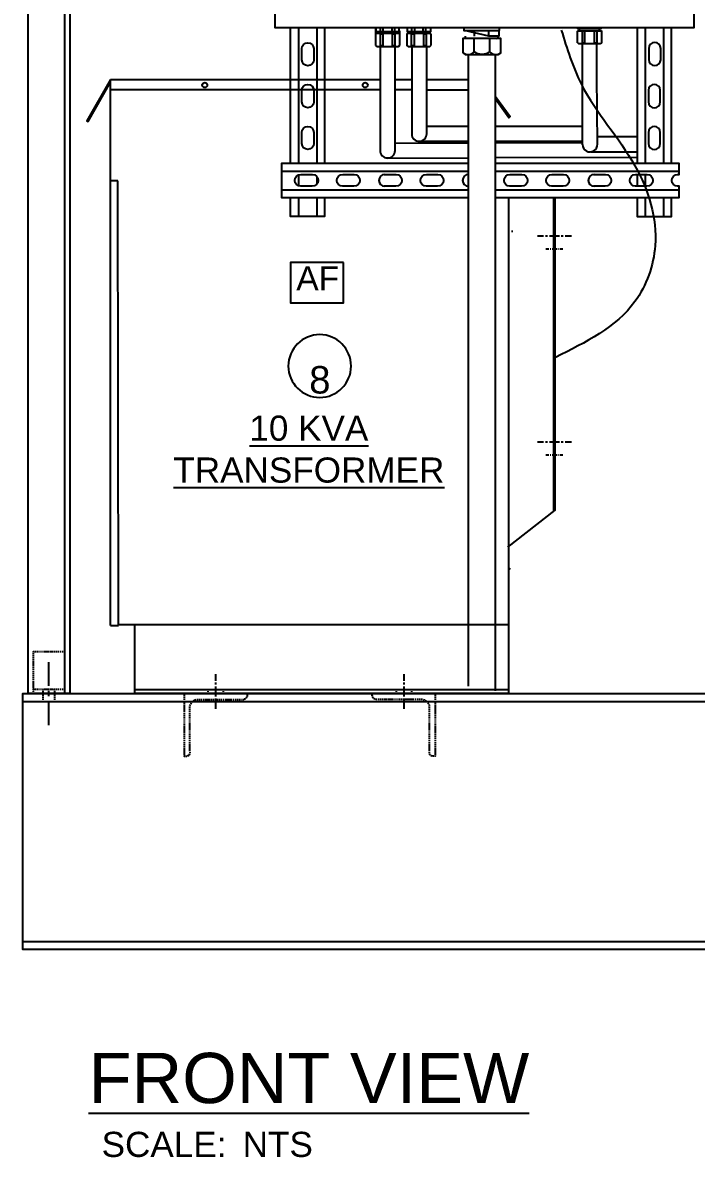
# Model space of a CAD drawing. Header units: feet. Extents: x -159 to 1687, y 0 to 1556.
# Drawn here: x 1394.3 to 1426.5, y 988.7 to 1042.8 of the extents above; entities that cross this region are included whole.
import ezdxf
from ezdxf.enums import TextEntityAlignment as Align

# ---------------------------------------------------------------- set-up
doc = ezdxf.new("R2010")
doc.units = ezdxf.units.FT
doc.header["$MEASUREMENT"] = 0
for name, color, linetype in [('E-TEXT', 7, 'Continuous'), ('G-ANNO-TEXT', 1, 'Continuous'), ('G-ANNO-TEXT @ 1', 1, 'Continuous'), ('PDF8_LP_OBJ-Hidden', 7, 'Continuous'), ('PDF8_LP_OBJ-Misc', 7, 'Continuous'), ('PDF8_LP_OBJ-Text', 7, 'Continuous')]:
    doc.layers.add(name, color=color, linetype=linetype)
doc.styles.add('NEI-A', font='arial.ttf')

# ---------------------------------------------------------------- blocks, each defined once
blk = doc.blocks.new('TITLE NAME')
at = {"style": 'NEI-A'}
blk.add_attdef('TITLE_NAME_001', (-0.03, 0.2528), '', height=0.2, dxfattribs=at)
for tag, p in [('SCALE:', (0, 0)), ('1"_=_', (0.5614, 0.0023))]:
    blk.add_attdef(tag, text='', height=0.1, dxfattribs=at).set_placement(p, align=Align.BOTTOM_LEFT)
blk = doc.blocks.new('CIRCTAG')
at = {"color": 0, "linetype": 'ByBlock', "lineweight": -2, "transparency": 16777216}
blk.add_circle((0, 0), 0.125, dxfattribs=at)
at = {"layer": 'E-TEXT', "color": 0, "transparency": 16777216, "style": 'NEI-A'}
blk.add_attdef('TAGNUMBER', text='', height=0.1, dxfattribs=at).set_placement((0, 0), align=Align.MIDDLE_CENTER)

msp = doc.modelspace()

# ---------------------------------------------------------------- linework, layer by layer
msp.add_lwpolyline([(1398.5041, 1014.04823), (1398.89076, 1014.0489)])
at = {"color": 1}
msp.add_spline([(1420.02905, 1042.47463), (1420.99224, 1039.88313), (1423.54841, 1035.99587), (1424.5116, 1032.18266), (1423.54841, 1029.51711), (1419.74704, 1026.85157)], degree=3, dxfattribs=at)
at = {"layer": 'PDF8_LP_OBJ-Hidden', "lineweight": 25}
for points in [[(1394.84062, 1012.79481), (1394.8038, 1012.79481), (1394.8038, 1012.75799)], [(1394.8038, 1012.72117), (1394.8038, 1012.66594)], [(1394.8038, 1012.62912), (1394.8038, 1012.5739)], [(1394.8038, 1012.53708), (1394.8038, 1012.48185)], [(1394.8038, 1012.44503), (1394.8038, 1012.37139)], [(1394.8038, 1012.35298), (1394.8038, 1012.27935)], [(1394.93267, 1012.79481), (1394.87744, 1012.79481)], [(1395.02472, 1012.79481), (1394.96949, 1012.79481)], [(1395.11677, 1012.79481), (1395.06154, 1012.79481)], [(1395.20881, 1012.79481), (1395.15358, 1012.79481)], [(1395.30086, 1012.79481), (1395.24563, 1012.79481)], [(1395.41132, 1012.79481), (1395.33768, 1012.79481)], [(1395.50336, 1012.79481), (1395.42973, 1012.79481)], [(1395.59541, 1012.79481), (1395.52177, 1012.79481)], [(1395.68746, 1012.79481), (1395.61382, 1012.79481)], [(1395.7795, 1012.79481), (1395.70587, 1012.79481)], [(1395.87155, 1012.79481), (1395.81632, 1012.79481)], [(1395.9636, 1012.79481), (1395.90837, 1012.79481)], [(1396.05565, 1012.79481), (1396.00042, 1012.79481)], [(1396.14769, 1012.79481), (1396.09246, 1012.79481)], [(1396.23974, 1012.79481), (1396.18451, 1012.79481)], [(1396.31338, 1012.75799), (1396.31338, 1012.79481), (1396.27656, 1012.79481)], [(1396.31338, 1012.66594), (1396.31338, 1012.72117)], [(1396.31338, 1012.5739), (1396.31338, 1012.62912)], [(1396.31338, 1012.48185), (1396.31338, 1012.53708)], [(1396.31338, 1012.37139), (1396.31338, 1012.44503)], [(1396.31338, 1012.27935), (1396.31338, 1012.35298)], [(1394.8038, 1012.26094), (1394.8038, 1012.1873)], [(1394.8038, 1012.16889), (1394.8038, 1012.09525)], [(1394.8038, 1012.05843), (1394.8038, 1012.0032)], [(1394.8038, 1011.96639), (1394.8038, 1011.91116)], [(1394.8038, 1011.87434), (1394.8038, 1011.81911)], [(1396.31338, 1012.1873), (1396.31338, 1012.26094)], [(1396.31338, 1012.09525), (1396.31338, 1012.16889)], [(1396.31338, 1012.0032), (1396.31338, 1012.05843)], [(1396.31338, 1011.91116), (1396.31338, 1011.96639)], [(1396.31338, 1011.81911), (1396.31338, 1011.87434)], [(1394.8038, 1011.78229), (1394.8038, 1011.72706)], [(1394.8038, 1011.69024), (1394.8038, 1011.63502)], [(1394.8038, 1011.5982), (1394.8038, 1011.54297)], [(1394.8038, 1011.50615), (1394.8038, 1011.45092)], [(1394.8038, 1011.4141), (1394.8038, 1011.34047)], [(1394.8038, 1011.32206), (1394.8038, 1011.24842)], [(1396.31338, 1011.72706), (1396.31338, 1011.78229)], [(1396.31338, 1011.63502), (1396.31338, 1011.69024)], [(1396.31338, 1011.54297), (1396.31338, 1011.5982)], [(1396.31338, 1011.45092), (1396.31338, 1011.50615)], [(1396.31338, 1011.34047), (1396.31338, 1011.4141)], [(1396.31338, 1011.24842), (1396.31338, 1011.32206)], [(1394.8038, 1011.23001), (1394.8038, 1011.15637)], [(1394.8038, 1011.13796), (1394.8038, 1011.06432)], [(1394.8038, 1011.0275), (1394.8038, 1010.97228)], [(1394.84062, 1010.99069), (1394.8038, 1010.99069)], [(1394.8038, 1010.93546), (1394.8038, 1010.88023)], [(1394.8038, 1010.84341), (1394.8038, 1010.80659), (1394.84062, 1010.80659)], [(1394.93267, 1010.99069), (1394.87744, 1010.99069)], [(1394.87744, 1010.80659), (1394.93267, 1010.80659)], [(1395.02472, 1010.99069), (1394.96949, 1010.99069)], [(1394.96949, 1010.80659), (1395.02472, 1010.80659)], [(1395.11677, 1010.99069), (1395.06154, 1010.99069)], [(1395.06154, 1010.80659), (1395.11677, 1010.80659)], [(1395.20881, 1010.99069), (1395.15358, 1010.99069)], [(1395.15358, 1010.80659), (1395.20881, 1010.80659)], [(1395.30086, 1010.99069), (1395.24563, 1010.99069)], [(1395.24563, 1010.80659), (1395.30086, 1010.80659)], [(1395.28245, 1010.95387), (1395.28245, 1010.99069)], [(1395.28245, 1010.86182), (1395.28245, 1010.91705)], [(1395.28245, 1010.76977), (1395.28245, 1010.825)], [(1395.28245, 1010.67773), (1395.28245, 1010.73295)], [(1395.41132, 1010.99069), (1395.33768, 1010.99069)], [(1395.33768, 1010.80659), (1395.41132, 1010.80659)], [(1395.50336, 1010.99069), (1395.42973, 1010.99069)], [(1395.42973, 1010.80659), (1395.50336, 1010.80659)], [(1395.59541, 1010.99069), (1395.52177, 1010.99069)], [(1395.52177, 1010.80659), (1395.59541, 1010.80659)], [(1395.68746, 1010.99069), (1395.61382, 1010.99069)], [(1395.61382, 1010.80659), (1395.68746, 1010.80659)], [(1395.7795, 1010.99069), (1395.70587, 1010.99069)], [(1395.70587, 1010.80659), (1395.7795, 1010.80659)], [(1395.87155, 1010.99069), (1395.81632, 1010.99069)], [(1395.81632, 1010.80659), (1395.87155, 1010.80659)], [(1395.83473, 1010.95387), (1395.83473, 1010.99069)], [(1395.83473, 1010.86182), (1395.83473, 1010.91705)], [(1395.83473, 1010.76977), (1395.83473, 1010.825)], [(1395.83473, 1010.67773), (1395.83473, 1010.73295)], [(1395.9636, 1010.99069), (1395.90837, 1010.99069)], [(1395.90837, 1010.80659), (1395.9636, 1010.80659)], [(1396.05565, 1010.99069), (1396.00042, 1010.99069)], [(1396.00042, 1010.80659), (1396.05565, 1010.80659)], [(1396.14769, 1010.99069), (1396.09246, 1010.99069)], [(1396.09246, 1010.80659), (1396.14769, 1010.80659)], [(1396.23974, 1010.99069), (1396.18451, 1010.99069)], [(1396.18451, 1010.80659), (1396.23974, 1010.80659)], [(1396.31338, 1010.99069), (1396.27656, 1010.99069)], [(1396.27656, 1010.80659), (1396.31338, 1010.80659), (1396.31338, 1010.84341)], [(1396.31338, 1011.15637), (1396.31338, 1011.23001)], [(1396.31338, 1011.06432), (1396.31338, 1011.13796)], [(1396.31338, 1010.97228), (1396.31338, 1011.0275)], [(1396.31338, 1010.88023), (1396.31338, 1010.93546)], [(1402.03871, 1010.80659), (1402.0203, 1010.80659), (1402.0203, 1010.76977)], [(1402.0203, 1010.73295), (1402.0203, 1010.67773)], [(1402.14917, 1010.80659), (1402.07553, 1010.80659)], [(1402.24121, 1010.80659), (1402.16757, 1010.80659)], [(1402.33326, 1010.80659), (1402.25962, 1010.80659)], [(1402.42531, 1010.80659), (1402.35167, 1010.80659)], [(1402.51735, 1010.80659), (1402.46213, 1010.80659)], [(1402.6094, 1010.80659), (1402.55417, 1010.80659)], [(1402.70145, 1010.80659), (1402.64622, 1010.80659)], [(1402.7935, 1010.80659), (1402.73827, 1010.80659)], [(1402.88554, 1010.80659), (1402.83031, 1010.80659)], [(1402.97759, 1010.80659), (1402.92236, 1010.80659)], [(1403.06964, 1010.80659), (1403.01441, 1010.80659)], [(1403.18009, 1010.80659), (1403.10646, 1010.80659)], [(1403.27214, 1010.80659), (1403.1985, 1010.80659)], [(1403.36419, 1010.80659), (1403.29055, 1010.80659)], [(1403.45623, 1010.80659), (1403.3826, 1010.80659)], [(1403.54828, 1010.80659), (1403.49305, 1010.80659)], [(1403.64033, 1010.80659), (1403.5851, 1010.80659)], [(1403.73238, 1010.80659), (1403.67715, 1010.80659)], [(1403.82442, 1010.80659), (1403.76919, 1010.80659)], [(1403.91647, 1010.80659), (1403.86124, 1010.80659)], [(1404.00852, 1010.80659), (1403.95329, 1010.80659)], [(1404.10056, 1010.80659), (1404.04534, 1010.80659)], [(1404.21102, 1010.80659), (1404.13738, 1010.80659)], [(1404.30307, 1010.80659), (1404.22943, 1010.80659)], [(1404.39512, 1010.80659), (1404.32148, 1010.80659)], [(1404.48716, 1010.80659), (1404.41352, 1010.80659)], [(1404.57921, 1010.80659), (1404.52398, 1010.80659)], [(1404.67126, 1010.80659), (1404.61603, 1010.80659)], [(1404.7633, 1010.80659), (1404.70808, 1010.80659)], [(1404.85535, 1010.80659), (1404.80012, 1010.80659)], [(1404.9474, 1010.80659), (1404.89217, 1010.80659)], [(1405.02104, 1010.76977), (1405.02104, 1010.80659), (1404.98422, 1010.80659)], [(1405.02104, 1010.73295), (1405.02104, 1010.65932)], [(1411.0041, 1010.76977), (1411.0041, 1010.80659), (1411.04092, 1010.80659)], [(1411.02251, 1010.67773), (1411.0041, 1010.69614), (1411.0041, 1010.73295)], [(1411.07774, 1010.80659), (1411.13296, 1010.80659)], [(1411.16978, 1010.80659), (1411.22501, 1010.80659)], [(1411.26183, 1010.80659), (1411.31706, 1010.80659)], [(1411.35388, 1010.80659), (1411.42752, 1010.80659)], [(1411.44593, 1010.80659), (1411.51956, 1010.80659)], [(1411.53797, 1010.80659), (1411.61161, 1010.80659)], [(1411.63002, 1010.80659), (1411.70366, 1010.80659)], [(1411.74048, 1010.80659), (1411.7957, 1010.80659)], [(1411.83252, 1010.80659), (1411.88775, 1010.80659)], [(1411.92457, 1010.80659), (1411.9798, 1010.80659)], [(1412.01662, 1010.80659), (1412.07185, 1010.80659)], [(1412.10866, 1010.80659), (1412.16389, 1010.80659)], [(1412.20071, 1010.80659), (1412.25594, 1010.80659)], [(1412.29276, 1010.80659), (1412.34799, 1010.80659)], [(1412.38481, 1010.80659), (1412.45844, 1010.80659)], [(1412.47685, 1010.80659), (1412.55049, 1010.80659)], [(1412.5689, 1010.80659), (1412.64254, 1010.80659)], [(1412.66095, 1010.80659), (1412.73458, 1010.80659)], [(1412.7714, 1010.80659), (1412.82663, 1010.80659)], [(1412.86345, 1010.80659), (1412.91868, 1010.80659)], [(1412.9555, 1010.80659), (1413.01073, 1010.80659)], [(1413.04755, 1010.80659), (1413.10277, 1010.80659)], [(1413.13959, 1010.80659), (1413.19482, 1010.80659)], [(1413.23164, 1010.80659), (1413.28687, 1010.80659)], [(1413.32369, 1010.80659), (1413.37891, 1010.80659)], [(1413.41573, 1010.80659), (1413.48937, 1010.80659)], [(1413.50778, 1010.80659), (1413.58142, 1010.80659)], [(1413.59983, 1010.80659), (1413.67347, 1010.80659)], [(1413.69188, 1010.80659), (1413.76551, 1010.80659)], [(1413.80233, 1010.80659), (1413.85756, 1010.80659)], [(1413.89438, 1010.80659), (1413.94961, 1010.80659)], [(1413.98643, 1010.80659), (1414.00484, 1010.80659), (1414.00484, 1010.76977)], [(1414.00484, 1010.73295), (1414.00484, 1010.67773)], [(1395.28245, 1010.58568), (1395.28245, 1010.64091)], [(1395.28245, 1010.49363), (1395.28245, 1010.54886)], [(1395.28245, 1010.41999), (1395.28245, 1010.45681)], [(1395.83473, 1010.58568), (1395.83473, 1010.64091)], [(1395.83473, 1010.49363), (1395.83473, 1010.54886)], [(1395.83473, 1010.41999), (1395.83473, 1010.45681)], [(1402.0203, 1010.64091), (1402.0203, 1010.58568)], [(1402.0203, 1010.54886), (1402.0203, 1010.49363)], [(1402.0203, 1010.45681), (1402.0203, 1010.40158)], [(1402.0203, 1010.36477), (1402.0203, 1010.30954)], [(1402.0203, 1010.27272), (1402.0203, 1010.19908)], [(1402.0203, 1010.18067), (1402.0203, 1010.10703)], [(1402.29644, 1010.21749), (1402.31485, 1010.27272)], [(1402.29644, 1010.10703), (1402.29644, 1010.18067)], [(1402.33326, 1010.30954), (1402.35167, 1010.32795), (1402.37008, 1010.36477)], [(1402.38849, 1010.38318), (1402.42531, 1010.4384)], [(1402.46213, 1010.45681), (1402.48054, 1010.47522), (1402.51735, 1010.47522)], [(1402.53576, 1010.49363), (1402.59099, 1010.51204)], [(1402.62781, 1010.51204), (1402.70145, 1010.51204)], [(1402.73827, 1010.51204), (1402.7935, 1010.51204)], [(1402.83031, 1010.51204), (1402.88554, 1010.51204)], [(1402.92236, 1010.51204), (1402.996, 1010.51204)], [(1403.01441, 1010.51204), (1403.08805, 1010.51204)], [(1403.10646, 1010.51204), (1403.18009, 1010.51204)], [(1403.1985, 1010.51204), (1403.27214, 1010.51204)], [(1403.30896, 1010.51204), (1403.36419, 1010.51204)], [(1403.40101, 1010.51204), (1403.45623, 1010.51204)], [(1403.49305, 1010.51204), (1403.54828, 1010.51204)], [(1403.5851, 1010.51204), (1403.64033, 1010.51204)], [(1403.67715, 1010.51204), (1403.73238, 1010.51204)], [(1403.76919, 1010.51204), (1403.82442, 1010.51204)], [(1403.86124, 1010.51204), (1403.91647, 1010.51204)], [(1403.95329, 1010.51204), (1404.02693, 1010.51204)], [(1404.04534, 1010.51204), (1404.11897, 1010.51204)], [(1404.13738, 1010.51204), (1404.21102, 1010.51204)], [(1404.22943, 1010.51204), (1404.30307, 1010.51204)], [(1404.33989, 1010.51204), (1404.39512, 1010.51204)], [(1404.43193, 1010.51204), (1404.48716, 1010.51204)], [(1404.52398, 1010.51204), (1404.57921, 1010.51204)], [(1404.61603, 1010.51204), (1404.67126, 1010.51204)], [(1404.70808, 1010.51204), (1404.7633, 1010.51204)], [(1404.80012, 1010.51204), (1404.83694, 1010.51204), (1404.87376, 1010.53045)], [(1404.9474, 1010.56727), (1404.92899, 1010.54886), (1404.91058, 1010.53045), (1404.89217, 1010.53045)], [(1405.00263, 1010.64091), (1405.00263, 1010.6225), (1404.98422, 1010.60409), (1404.96581, 1010.58568)], [(1411.05933, 1010.58568), (1411.04092, 1010.60409), (1411.02251, 1010.64091)], [(1411.13296, 1010.53045), (1411.09615, 1010.54886), (1411.07774, 1010.56727)], [(1411.22501, 1010.51204), (1411.18819, 1010.51204), (1411.16978, 1010.53045)], [(1411.31706, 1010.51204), (1411.26183, 1010.51204)], [(1411.40911, 1010.51204), (1411.35388, 1010.51204)], [(1411.50115, 1010.51204), (1411.44593, 1010.51204)], [(1411.61161, 1010.51204), (1411.53797, 1010.51204)], [(1411.70366, 1010.51204), (1411.63002, 1010.51204)], [(1411.7957, 1010.51204), (1411.72207, 1010.51204)], [(1411.88775, 1010.51204), (1411.81411, 1010.51204)], [(1411.9798, 1010.51204), (1411.90616, 1010.51204)], [(1412.07185, 1010.51204), (1412.01662, 1010.51204)], [(1412.16389, 1010.51204), (1412.10866, 1010.51204)], [(1412.25594, 1010.51204), (1412.20071, 1010.51204)], [(1412.34799, 1010.51204), (1412.29276, 1010.51204)], [(1412.44003, 1010.51204), (1412.38481, 1010.51204)], [(1412.53208, 1010.51204), (1412.47685, 1010.51204)], [(1412.64254, 1010.51204), (1412.5689, 1010.51204)], [(1412.73458, 1010.51204), (1412.66095, 1010.51204)], [(1412.82663, 1010.51204), (1412.75299, 1010.51204)], [(1412.91868, 1010.51204), (1412.84504, 1010.51204)], [(1413.01073, 1010.51204), (1412.93709, 1010.51204)], [(1413.10277, 1010.51204), (1413.04755, 1010.51204)], [(1413.19482, 1010.51204), (1413.13959, 1010.51204)], [(1413.28687, 1010.51204), (1413.23164, 1010.51204)], [(1413.39732, 1010.51204), (1413.32369, 1010.51204)], [(1413.43414, 1010.51204), (1413.48937, 1010.49363)], [(1413.52619, 1010.47522), (1413.5446, 1010.47522), (1413.58142, 1010.45681)], [(1413.59983, 1010.4384), (1413.63665, 1010.38318)], [(1413.65506, 1010.36477), (1413.67347, 1010.32795), (1413.69188, 1010.30954)], [(1413.71028, 1010.27272), (1413.72869, 1010.21749)], [(1413.72869, 1010.10703), (1413.72869, 1010.18067)], [(1414.00484, 1010.64091), (1414.00484, 1010.58568)], [(1414.00484, 1010.54886), (1414.00484, 1010.49363)], [(1414.00484, 1010.45681), (1414.00484, 1010.40158)], [(1414.00484, 1010.36477), (1414.00484, 1010.30954)], [(1414.00484, 1010.27272), (1414.00484, 1010.19908)], [(1414.00484, 1010.18067), (1414.00484, 1010.10703)], [(1402.0203, 1010.08862), (1402.0203, 1010.01499)], [(1402.0203, 1009.99658), (1402.0203, 1009.92294)], [(1402.0203, 1009.88612), (1402.0203, 1009.83089)], [(1402.0203, 1009.79407), (1402.0203, 1009.73885)], [(1402.0203, 1009.70203), (1402.0203, 1009.6468)], [(1402.29644, 1010.01499), (1402.29644, 1010.07021)], [(1402.29644, 1009.92294), (1402.29644, 1009.97817)], [(1402.29644, 1009.83089), (1402.29644, 1009.88612)], [(1402.29644, 1009.73885), (1402.29644, 1009.79407)], [(1402.29644, 1009.6468), (1402.29644, 1009.70203)], [(1413.72869, 1010.01499), (1413.72869, 1010.07021)], [(1413.72869, 1009.92294), (1413.72869, 1009.97817)], [(1413.72869, 1009.83089), (1413.72869, 1009.88612)], [(1413.72869, 1009.73885), (1413.72869, 1009.79407)], [(1413.72869, 1009.6468), (1413.72869, 1009.70203)], [(1414.00484, 1010.08862), (1414.00484, 1010.01499)], [(1414.00484, 1009.99658), (1414.00484, 1009.92294)], [(1414.00484, 1009.90453), (1414.00484, 1009.83089)], [(1414.00484, 1009.79407), (1414.00484, 1009.73885)], [(1414.00484, 1009.70203), (1414.00484, 1009.6468)], [(1402.0203, 1009.60998), (1402.0203, 1009.55475)], [(1402.0203, 1009.51793), (1402.0203, 1009.4627)], [(1402.0203, 1009.42588), (1402.0203, 1009.37066)], [(1402.0203, 1009.33384), (1402.0203, 1009.27861)], [(1402.0203, 1009.24179), (1402.0203, 1009.16815)], [(1402.0203, 1009.14974), (1402.0203, 1009.07611)], [(1402.29644, 1009.55475), (1402.29644, 1009.60998)], [(1402.29644, 1009.4627), (1402.29644, 1009.51793)], [(1402.29644, 1009.35225), (1402.29644, 1009.42588)], [(1402.29644, 1009.2602), (1402.29644, 1009.33384)], [(1402.29644, 1009.16815), (1402.29644, 1009.24179)], [(1402.29644, 1009.07611), (1402.29644, 1009.14974)], [(1413.72869, 1009.55475), (1413.72869, 1009.60998)], [(1413.72869, 1009.4627), (1413.72869, 1009.51793)], [(1413.72869, 1009.35225), (1413.72869, 1009.42588)], [(1413.72869, 1009.2602), (1413.72869, 1009.33384)], [(1413.72869, 1009.16815), (1413.72869, 1009.24179)], [(1413.72869, 1009.07611), (1413.72869, 1009.14974)], [(1414.00484, 1009.60998), (1414.00484, 1009.55475)], [(1414.00484, 1009.51793), (1414.00484, 1009.4627)], [(1414.00484, 1009.42588), (1414.00484, 1009.37066)], [(1414.00484, 1009.33384), (1414.00484, 1009.27861)], [(1414.00484, 1009.24179), (1414.00484, 1009.16815)], [(1414.00484, 1009.14974), (1414.00484, 1009.07611)], [(1402.0203, 1009.0577), (1402.0203, 1008.98406)], [(1402.0203, 1008.96565), (1402.0203, 1008.89201)], [(1402.0203, 1008.85519), (1402.0203, 1008.79996)], [(1402.0203, 1008.76315), (1402.0203, 1008.70792)], [(1402.0203, 1008.6711), (1402.0203, 1008.61587)], [(1402.0203, 1008.57905), (1402.0203, 1008.52382)], [(1402.29644, 1008.98406), (1402.29644, 1009.03929)], [(1402.29644, 1008.89201), (1402.29644, 1008.94724)], [(1402.29644, 1008.79996), (1402.29644, 1008.85519)], [(1402.29644, 1008.70792), (1402.29644, 1008.76315)], [(1402.29644, 1008.61587), (1402.29644, 1008.6711)], [(1402.29644, 1008.52382), (1402.29644, 1008.57905)], [(1413.72869, 1008.98406), (1413.72869, 1009.03929)], [(1413.72869, 1008.89201), (1413.72869, 1008.94724)], [(1413.72869, 1008.79996), (1413.72869, 1008.85519)], [(1413.72869, 1008.70792), (1413.72869, 1008.76315)], [(1413.72869, 1008.61587), (1413.72869, 1008.6711)], [(1413.72869, 1008.52382), (1413.72869, 1008.57905)], [(1414.00484, 1009.0577), (1414.00484, 1008.98406)], [(1414.00484, 1008.96565), (1414.00484, 1008.89201)], [(1414.00484, 1008.85519), (1414.00484, 1008.79996)], [(1414.00484, 1008.76315), (1414.00484, 1008.70792)], [(1414.00484, 1008.6711), (1414.00484, 1008.61587)], [(1414.00484, 1008.57905), (1414.00484, 1008.52382)], [(1402.0203, 1008.487), (1402.0203, 1008.43178)], [(1402.0203, 1008.39496), (1402.0203, 1008.33973)], [(1402.0203, 1008.30291), (1402.0203, 1008.24768)], [(1402.0203, 1008.21086), (1402.0203, 1008.13723)], [(1402.0203, 1008.11882), (1402.0203, 1008.04518)], [(1402.0203, 1008.02677), (1402.0203, 1007.95313)], [(1402.29644, 1008.43178), (1402.29644, 1008.487)], [(1402.29644, 1008.32132), (1402.29644, 1008.39496)], [(1402.29644, 1008.22927), (1402.29644, 1008.30291)], [(1402.29644, 1008.13723), (1402.29644, 1008.21086)], [(1402.29644, 1008.04518), (1402.29644, 1008.11882)], [(1402.29644, 1008.00836), (1402.29644, 1007.95313)], [(1413.72869, 1008.43178), (1413.72869, 1008.487)], [(1413.72869, 1008.32132), (1413.72869, 1008.39496)], [(1413.72869, 1008.22927), (1413.72869, 1008.30291)], [(1413.72869, 1008.13723), (1413.72869, 1008.21086)], [(1413.72869, 1008.04518), (1413.72869, 1008.11882)], [(1413.72869, 1007.95313), (1413.72869, 1008.00836)], [(1414.00484, 1008.487), (1414.00484, 1008.43178)], [(1414.00484, 1008.39496), (1414.00484, 1008.33973)], [(1414.00484, 1008.30291), (1414.00484, 1008.24768)], [(1414.00484, 1008.21086), (1414.00484, 1008.13723)], [(1414.00484, 1008.11882), (1414.00484, 1008.04518)], [(1414.00484, 1008.02677), (1414.00484, 1007.95313)], [(1402.0203, 1007.93472), (1402.0203, 1007.86108)], [(1402.0203, 1007.82426), (1402.0203, 1007.80586), (1402.05712, 1007.80586)], [(1402.07553, 1007.80586), (1402.14917, 1007.80586)], [(1402.24121, 1007.84267), (1402.2228, 1007.82426), (1402.18598, 1007.82426), (1402.18598, 1007.80586)], [(1402.27803, 1007.91631), (1402.25962, 1007.87949), (1402.25962, 1007.86108)], [(1413.76551, 1007.86108), (1413.7471, 1007.8979), (1413.7471, 1007.91631)], [(1413.85756, 1007.80586), (1413.82074, 1007.82426), (1413.80233, 1007.84267)], [(1413.94961, 1007.80586), (1413.87597, 1007.80586)], [(1414.00484, 1007.82426), (1414.00484, 1007.80586), (1413.96802, 1007.80586)], [(1414.00484, 1007.93472), (1414.00484, 1007.86108)]]:
    msp.add_lwpolyline(points, dxfattribs=at)
at = {"layer": 'PDF8_LP_OBJ-Misc', "lineweight": 25}
msp.add_line((1411.37542, 1039.61734), (1398.5041, 1039.61734), dxfattribs=at)
for points in [[(1396.5527, 1086.78573), (1396.5527, 1010.80659), (1394.56448, 1010.80659), (1394.56448, 1065.53781)], [(1396.31338, 1010.80659), (1396.31338, 1086.78573)], [(1407.10443, 1036.10114), (1407.10443, 1042.58126)], [(1407.47262, 1042.58126), (1407.47262, 1036.10114)], [(1408.35628, 1042.58126), (1408.35628, 1036.10114)], [(1408.72446, 1042.58126), (1408.72446, 1036.10114)], [(1411.17292, 1042.43398), (1411.15451, 1042.41557)], [(1411.15451, 1042.41557), (1411.15451, 1041.73443)], [(1411.15451, 1042.28671), (1411.19133, 1042.32353), (1412.27748, 1042.32353), (1412.3143, 1042.28671)], [(1412.27748, 1042.58126), (1412.27748, 1042.39717), (1411.17292, 1042.39717), (1411.17292, 1042.58126)], [(1411.19133, 1042.39717), (1411.19133, 1042.58126)], [(1411.24656, 1042.32353), (1411.24656, 1042.39717)], [(1411.39383, 1042.39717), (1411.39383, 1042.58126)], [(1411.5227, 1042.39717), (1411.5227, 1042.58126)], [(1411.94611, 1042.39717), (1411.94611, 1042.58126)], [(1412.07498, 1042.39717), (1412.07498, 1042.58126)], [(1412.22225, 1042.32353), (1412.22225, 1042.39717)], [(1412.27748, 1042.43398), (1412.3143, 1042.41557)], [(1412.3143, 1041.73443), (1412.3143, 1042.41557)], [(1412.64567, 1042.28671), (1412.64567, 1041.73443), (1412.66408, 1041.73443), (1412.66408, 1042.28671), (1412.64567, 1042.28671), (1412.68249, 1042.32353), (1413.76865, 1042.32353), (1413.80547, 1042.28671)], [(1413.78706, 1042.58126), (1413.78706, 1042.39717), (1412.68249, 1042.39717), (1412.68249, 1042.58126)], [(1412.75613, 1042.32353), (1412.75613, 1042.39717)], [(1412.88499, 1042.39717), (1412.88499, 1042.58126)], [(1413.03227, 1042.39717), (1413.03227, 1042.58126)], [(1413.43728, 1042.39717), (1413.43728, 1042.58126)], [(1413.56614, 1042.39717), (1413.56614, 1042.58126)], [(1413.71342, 1042.32353), (1413.71342, 1042.39717)], [(1413.80547, 1042.28671), (1413.80547, 1041.73443)], [(1415.37027, 1042.58126), (1415.37027, 1042.45239), (1417.08234, 1042.45239)], [(1417.04552, 1042.45239), (1417.04552, 1042.17625), (1416.56688, 1042.17625), (1415.40709, 1042.45239)], [(1415.49913, 1042.0658), (1415.46231, 1042.08421), (1415.46231, 1042.17625)], [(1415.88573, 1042.17625), (1415.88573, 1042.45239)], [(1416.56688, 1042.17625), (1416.56688, 1042.45239)], [(1416.95348, 1042.0658), (1417.00871, 1042.08421), (1417.00871, 1042.17625)], [(1417.08234, 1042.45239), (1417.08234, 1042.58126)], [(1420.80105, 1041.86329), (1420.80105, 1042.41557), (1420.83787, 1042.43398), (1421.90561, 1042.43398), (1421.96084, 1042.41557)], [(1421.92402, 1042.58126), (1421.92402, 1042.52603), (1420.81946, 1042.52603), (1420.81946, 1042.58126)], [(1420.89309, 1042.43398), (1420.89309, 1042.52603)], [(1421.04037, 1042.52603), (1421.04037, 1042.58126)], [(1421.16924, 1042.52603), (1421.16924, 1042.58126)], [(1421.57424, 1042.52603), (1421.57424, 1042.58126)], [(1421.72152, 1042.52603), (1421.72152, 1042.58126)], [(1421.85038, 1042.43398), (1421.85038, 1042.52603)], [(1423.65451, 1042.58126), (1423.65451, 1036.10114)], [(1424.04111, 1042.58126), (1424.04111, 1036.10114)], [(1424.90635, 1042.58126), (1424.90635, 1036.10114)], [(1425.29295, 1036.10114), (1425.29295, 1042.58126)], [(1411.15451, 1041.73443), (1411.22815, 1041.69761), (1412.24066, 1041.69761), (1412.3143, 1041.73443)], [(1412.64567, 1041.73443), (1412.71931, 1041.69761), (1413.75024, 1041.69761), (1413.80547, 1041.73443)], [(1413.60296, 1037.51842), (1413.60296, 1041.69761)], [(1415.84891, 1042.0658), (1415.84891, 1041.43988)], [(1416.6037, 1042.0658), (1416.6037, 1041.43988)], [(1420.80105, 1041.86329), (1420.85628, 1041.82647), (1421.8872, 1041.82647), (1421.96084, 1041.86329)], [(1421.02196, 1041.82647), (1421.02196, 1037.0032)], [(1424.20679, 1041.59532), (1424.20679, 1041.06144)], [(1424.77748, 1041.06144), (1424.77748, 1041.59532)], [(1415.59118, 1011.15659), (1415.59118, 1041.31101)], [(1416.87984, 1010.93568), (1416.87984, 1041.31101)], [(1398.5041, 1040.1144), (1397.36271, 1038.14459), (1397.43635, 1038.10777), (1398.5041, 1039.98553)], [(1398.5041, 1040.1144), (1411.37542, 1040.1144)], [(1398.5041, 1014.04823), (1398.5041, 1040.1144)], [(1412.09339, 1040.1144), (1412.88499, 1040.1144)], [(1413.60296, 1040.1144), (1415.59118, 1040.1144)], [(1408.20892, 1039.61734), (1407.63871, 1039.61308)], [(1412.88499, 1039.61734), (1412.09339, 1039.61734)], [(1413.60296, 1039.61734), (1415.59118, 1039.61734)], [(1424.18838, 1039.59893), (1424.18838, 1039.04665)], [(1424.75907, 1039.04665), (1424.75907, 1039.59893)], [(1416.87984, 1039.29809), (1417.58318, 1038.34709), (1417.52795, 1038.29186), (1416.87984, 1039.17825)], [(1415.59118, 1037.86845), (1413.58455, 1037.86845)], [(1421.0199, 1037.86845), (1416.87984, 1037.86845)], [(1423.62812, 1037.37139), (1421.78598, 1037.37139)], [(1424.18838, 1037.59231), (1424.18838, 1037.05843)], [(1424.75907, 1037.05843), (1424.75907, 1037.59231)], [(1415.59118, 1037.0727), (1412.09339, 1037.06551)], [(1413.23477, 1037.16889), (1415.59118, 1037.16889)], [(1416.87984, 1037.16889), (1421.0199, 1037.16889)], [(1421.01207, 1037.08385), (1416.87984, 1037.07535)], [(1411.73578, 1036.36589), (1415.59263, 1036.37185)], [(1423.65, 1036.3843), (1416.8806, 1036.3727)], [(1423.62812, 1036.65342), (1421.43621, 1036.65342)], [(1415.59118, 1036.10114), (1406.66261, 1036.10114), (1406.66261, 1034.48111), (1415.59118, 1034.48111)], [(1406.66261, 1035.73295), (1415.59118, 1035.73295)], [(1416.87984, 1035.73295), (1425.66114, 1035.73295)], [(1398.85388, 1035.27272), (1398.5041, 1035.27272)], [(1417.50263, 1014.08347), (1398.8907, 1014.08347), (1398.85388, 1035.2704)], [(1407.47262, 1035.54886), (1407.47262, 1035.0334)], [(1408.35628, 1035.45681), (1408.35628, 1035.12544)], [(1423.65451, 1035.58568), (1423.65451, 1035.01499)], [(1424.04111, 1035.58568), (1424.04111, 1035.01499)], [(1406.66261, 1034.8493), (1415.59118, 1034.8493)], [(1416.87984, 1034.8493), (1425.66114, 1034.8493)], [(1408.72446, 1034.48111), (1408.72446, 1033.57905), (1407.10443, 1033.57905), (1407.10443, 1034.48111)], [(1407.47262, 1034.48111), (1407.47262, 1033.57905)], [(1408.35628, 1034.48111), (1408.35628, 1033.57905)], [(1417.46911, 1017.78442), (1419.73726, 1019.55107), (1419.73726, 1034.48111)], [(1419.66362, 1034.48111), (1419.66362, 1019.55107), (1419.73726, 1019.55107)], [(1423.65451, 1034.48111), (1423.65451, 1033.57905), (1425.29295, 1033.57905), (1425.29295, 1034.48111)], [(1424.04111, 1034.48111), (1424.04111, 1033.57905)], [(1424.90635, 1034.48111), (1424.90635, 1033.57905)], [(1417.71914, 1032.86108), (1417.6455, 1032.86108)], [(1419.18497, 1032.64017), (1418.89042, 1032.64017)], [(1419.36907, 1032.64017), (1419.27702, 1032.64017)], [(1419.93976, 1032.64017), (1419.46112, 1032.64017)], [(1420.12386, 1032.64017), (1420.03181, 1032.64017)], [(1420.51045, 1032.64017), (1420.2159, 1032.64017)], [(1419.44271, 1032.01425), (1419.29543, 1032.01425)], [(1419.53475, 1032.01425), (1419.49794, 1032.01425)], [(1419.8109, 1032.01425), (1419.58998, 1032.01425)], [(1419.73726, 1032.27198), (1419.66362, 1032.27198)], [(1419.90294, 1032.01425), (1419.86612, 1032.01425)], [(1420.10545, 1032.01425), (1419.95817, 1032.01425)], [(1419.73726, 1031.66447), (1419.66362, 1031.66447)], [(1419.18497, 1022.80954), (1418.89042, 1022.80954)], [(1419.36907, 1022.80954), (1419.27702, 1022.80954)], [(1419.93976, 1022.80954), (1419.46112, 1022.80954)], [(1419.73726, 1023.03045), (1419.66362, 1023.03045)], [(1420.12386, 1022.80954), (1420.03181, 1022.80954)], [(1420.51045, 1022.80954), (1420.2159, 1022.80954)], [(1419.44271, 1022.18362), (1419.29543, 1022.18362)], [(1419.53475, 1022.18362), (1419.49794, 1022.18362)], [(1419.8109, 1022.18362), (1419.58998, 1022.18362)], [(1419.73726, 1022.44135), (1419.66362, 1022.44135)], [(1419.90294, 1022.18362), (1419.86612, 1022.18362)], [(1420.10545, 1022.18362), (1419.95817, 1022.18362)], [(1419.73726, 1021.85225), (1419.66362, 1021.85225)], [(1417.50263, 1016.69761), (1417.6093, 1016.78069)], [(1395.55859, 1011.17478), (1395.55859, 1012.29776)], [(1403.51146, 1011.72706), (1403.51146, 1011.4141)], [(1403.51146, 1011.32206), (1403.51146, 1011.23001)], [(1412.51367, 1011.72706), (1412.51367, 1011.4141)], [(1412.51367, 1011.32206), (1412.51367, 1011.23001)], [(1395.55859, 1010.67773), (1395.55859, 1010.93546)], [(1399.66389, 1010.99069), (1417.50263, 1010.99069)], [(1403.14327, 1010.99069), (1403.14327, 1010.95387)], [(1403.14327, 1010.91705), (1403.14327, 1010.88023)], [(1403.14327, 1010.84341), (1403.14327, 1010.80659)], [(1403.51146, 1011.13796), (1403.51146, 1010.65932)], [(1403.87965, 1010.99069), (1403.87965, 1010.95387)], [(1403.87965, 1010.91705), (1403.87965, 1010.88023)], [(1403.87965, 1010.84341), (1403.87965, 1010.80659)], [(1412.14548, 1010.99069), (1412.14548, 1010.95387)], [(1412.14548, 1010.91705), (1412.14548, 1010.88023)], [(1412.14548, 1010.84341), (1412.14548, 1010.80659)], [(1412.51367, 1011.13796), (1412.51367, 1010.65932)], [(1412.88186, 1010.99069), (1412.88186, 1010.95387)], [(1412.88186, 1010.91705), (1412.88186, 1010.88023)], [(1412.88186, 1010.84341), (1412.88186, 1010.80659)], [(1395.55859, 1009.29702), (1395.55859, 1010.41999)], [(1403.51146, 1010.56727), (1403.51146, 1010.47522)], [(1403.51146, 1010.38318), (1403.51146, 1010.07021)], [(1412.51367, 1010.56727), (1412.51367, 1010.47522)], [(1412.51367, 1010.38318), (1412.51367, 1010.07021)]]:
    msp.add_lwpolyline(points, dxfattribs=at)
for points in [[(1426.36069, 1074.55843), (1426.36069, 1042.58126), (1406.36806, 1042.58126), (1406.36806, 1074.55843)], [(1411.5227, 1042.28671), (1411.37542, 1042.28671), (1411.37542, 1041.73443), (1411.5227, 1041.73443)], [(1412.09339, 1042.28671), (1411.94611, 1042.28671), (1411.94611, 1041.73443), (1412.09339, 1041.73443)], [(1413.01386, 1042.28671), (1412.86658, 1042.28671), (1412.86658, 1041.73443), (1413.01386, 1041.73443)], [(1413.58455, 1042.28671), (1413.45569, 1042.28671), (1413.45569, 1041.73443), (1413.58455, 1041.73443)], [(1421.15083, 1042.41557), (1421.02196, 1042.41557), (1421.02196, 1041.86329), (1421.15083, 1041.86329)], [(1421.73993, 1042.41557), (1421.59265, 1042.41557), (1421.59265, 1041.86329), (1421.73993, 1041.86329)], [(1421.96084, 1041.86329), (1421.96084, 1042.41557), (1421.94243, 1042.41557), (1421.94243, 1041.86329)], [(1415.33345, 1041.38465), (1415.4439, 1041.31101), (1417.00871, 1041.31101), (1417.13757, 1041.38465), (1417.13757, 1042.0658), (1415.33345, 1042.0658)]]:
    msp.add_lwpolyline(points, close=True, dxfattribs=at)
for points in [[(1408.209, 1041.58715), (1408.209, 1041.06144, -0.99636306), (1407.63831, 1041.05328), (1407.63831, 1041.58715, -0.99636306)], [(1408.209, 1039.59893), (1408.209, 1039.05482, -0.99636306), (1407.63831, 1039.04665), (1407.63831, 1039.59893, -0.99636306)], [(1408.209, 1037.59231), (1408.209, 1037.0666, -0.99636306), (1407.63831, 1037.05843), (1407.63831, 1037.59231, -0.99636306)], [(1407.58308, 1035.58568), (1408.14561, 1035.58568, -0.99636306), (1408.13536, 1035.01499), (1407.58308, 1035.01499, -0.99636306)], [(1409.58971, 1035.58568), (1410.13382, 1035.58568, -0.99636306), (1410.12358, 1035.01499), (1409.58971, 1035.01499, -0.99636306)], [(1413.58455, 1035.58568), (1414.12867, 1035.58568, -0.99636306), (1414.11843, 1035.01499), (1413.58455, 1035.01499, -0.99636306)], [(1417.5794, 1035.58568), (1418.14192, 1035.58568, -0.99636306), (1418.13168, 1035.01499), (1417.5794, 1035.01499, -0.99636306)], [(1419.58603, 1035.58568), (1420.13014, 1035.58568, -0.99636306), (1420.1199, 1035.01499), (1419.58603, 1035.01499, -0.99636306)], [(1423.58087, 1035.58568), (1424.12499, 1035.58568, -0.99636306), (1424.11474, 1035.01499), (1423.58087, 1035.01499, -0.99636306)]]:
    msp.add_lwpolyline(points, format="xyb", close=True, dxfattribs=at)
for points in [[(1411.37542, 1041.69761), (1411.37542, 1040.81395), (1411.37542, 1036.73112, 0.99999983), (1412.09339, 1036.72192), (1412.09339, 1041.69761)], [(1412.88499, 1041.69761), (1412.88499, 1037.51867, 0.99999983), (1413.60296, 1037.52787)], [(1421.04037, 1037.01241, 1.00360146), (1421.75834, 1037.02161), (1421.72152, 1040.28008), (1421.72152, 1041.82647)], [(1416.87984, 1034.48111), (1425.66114, 1034.48111), (1425.66114, 1035.01499), (1425.5875, 1035.01499, -0.99636306), (1425.5875, 1035.58568), (1425.66114, 1035.58568), (1425.66114, 1036.10114), (1416.87984, 1036.10114)], [(1411.57793, 1035.58568), (1412.14045, 1035.58568, -0.99636306), (1412.13021, 1035.01499), (1411.57793, 1035.01499)], [(1421.57424, 1035.58568), (1422.13677, 1035.58568, -0.99636306), (1422.12653, 1035.01499), (1421.57424, 1035.01499)]]:
    msp.add_lwpolyline(points, format="xyb", dxfattribs=at)
for centre in [(1403.0052, 1039.84746), (1410.66583, 1039.84746)]:
    msp.add_circle(centre, 0.11966, dxfattribs=at)
for centre, radius, start, end in [((1424.49214, 1041.59636), 0.28535, 0.208761, 179.791239), ((1415.58198, 1041.74363), 0.43262, 235.920404, 313.368539), ((1416.24471, 1042.00136), 0.67194, 235.826999, 304.173001), ((1416.90745, 1041.74363), 0.43262, 226.631461, 304.079596), ((1424.49214, 1041.06248), 0.28535, 180.208761, 359.791239), ((1424.47373, 1039.59789), 0.28535, 0.208761, 179.791239), ((1424.47373, 1039.04769), 0.28535, 180.208761, 359.791239), ((1424.47373, 1037.59127), 0.28535, 0.208761, 179.791239), ((1424.47373, 1037.05947), 0.28535, 180.208761, 359.791239), ((1411.60554, 1035.30033), 0.28535, 90.208761, 269.791239), ((1415.60038, 1035.30033), 0.28535, 90.208761, 269.791239), ((1421.60186, 1035.30033), 0.28535, 90.208761, 269.791239)]:
    msp.add_arc(centre, radius, start, end, dxfattribs=at)
at = {"layer": 'PDF8_LP_OBJ-Text', "lineweight": 25}
for points in [[(1444.78539, 998.58273), (1394.30675, 998.58273), (1394.30675, 1010.80659), (1440.496, 1010.80659)], [(1394.30675, 1010.41999), (1440.62486, 1010.41999)], [(1394.30675, 998.96933), (1444.65653, 998.96933)]]:
    msp.add_lwpolyline(points, dxfattribs=at)

# ---------------------------------------------------------------- block references
at = {"layer": 'G-ANNO-TEXT @ 1'}
ref = msp.add_blockref('TITLE NAME', (1398.07642, 987.5378), dxfattribs=dict(at, xscale=12, yscale=12, zscale=12))
ref.add_attrib('TITLE_NAME_001', '%%UFRONT VIEW', (1397.45636, 991.24861), dxfattribs={"layer": '0', "height": 2.4, "style": 'NEI-A'})
ref.add_attrib('SCALE:', 'SCALE:', dxfattribs={"layer": '0', "height": 1.2, "style": 'NEI-A'}).set_placement((1398.07642, 988.31908), align=Align.BOTTOM_LEFT)
ref.add_attrib('1"_=_', 'NTS', dxfattribs={"layer": '0', "height": 1.2, "style": 'NEI-A'}).set_placement((1404.81313, 988.31908), align=Align.BOTTOM_LEFT)

# ---------------------------------------------------------------- next in the draw order: texts
at = {"layer": 'G-ANNO-TEXT', "linetype": 'Continuous', "attachment_point": 5, "style": 'NEI-A', "bg_fill": 3, "box_fill_scale": 1.5, "bg_fill_color": 256, "bg_fill_transparency": 0}
for s, width, gutter_width, insert, char_height in [('AF', 2.168867, 0.20872, (1408.39788, 1030.62824), 1.144976), ('{\\L10 KVA TRANSFORMER}', 7.3675604, 0.1026, (1407.97398, 1022.46179), 1.2)]:
    msp.add_mtext_dynamic_manual_height_columns(s, width=width, gutter_width=gutter_width, heights=[0], dxfattribs=dict(at, insert=insert, char_height=char_height))

# ---------------------------------------------------------------- next in the draw order: linework, layer by layer
at = {"layer": 'G-ANNO-TEXT'}
msp.add_lwpolyline([(1409.63469, 1031.38477), (1407.09951, 1031.38477), (1407.09951, 1029.45327), (1409.63469, 1029.45327)], close=True, dxfattribs=at)
at = {"layer": 'PDF8_LP_OBJ-Misc', "lineweight": 25}
msp.add_lwpolyline([(1417.50263, 1034.48111), (1417.50263, 1010.80659), (1399.66389, 1010.80659), (1399.66389, 1014.08347)], dxfattribs=at)

# ---------------------------------------------------------------- next in the draw order: block references
at = {"layer": 'G-ANNO-TEXT'}
ref = msp.add_blockref('CIRCTAG', (1408.49244, 1026.43683), dxfattribs=dict(at, xscale=-12.0008404780253, yscale=12.0008404780253, zscale=12.0008404780253))
ref.add_attrib('TAGNUMBER', '8', dxfattribs={"layer": 'E-TEXT', "color": 0, "transparency": 16777216, "height": 1.31289, "style": 'NEI-A'}).set_placement((1408.49871, 1026.43683), align=Align.TOP_CENTER)

doc.saveas('drawing.dxf')
